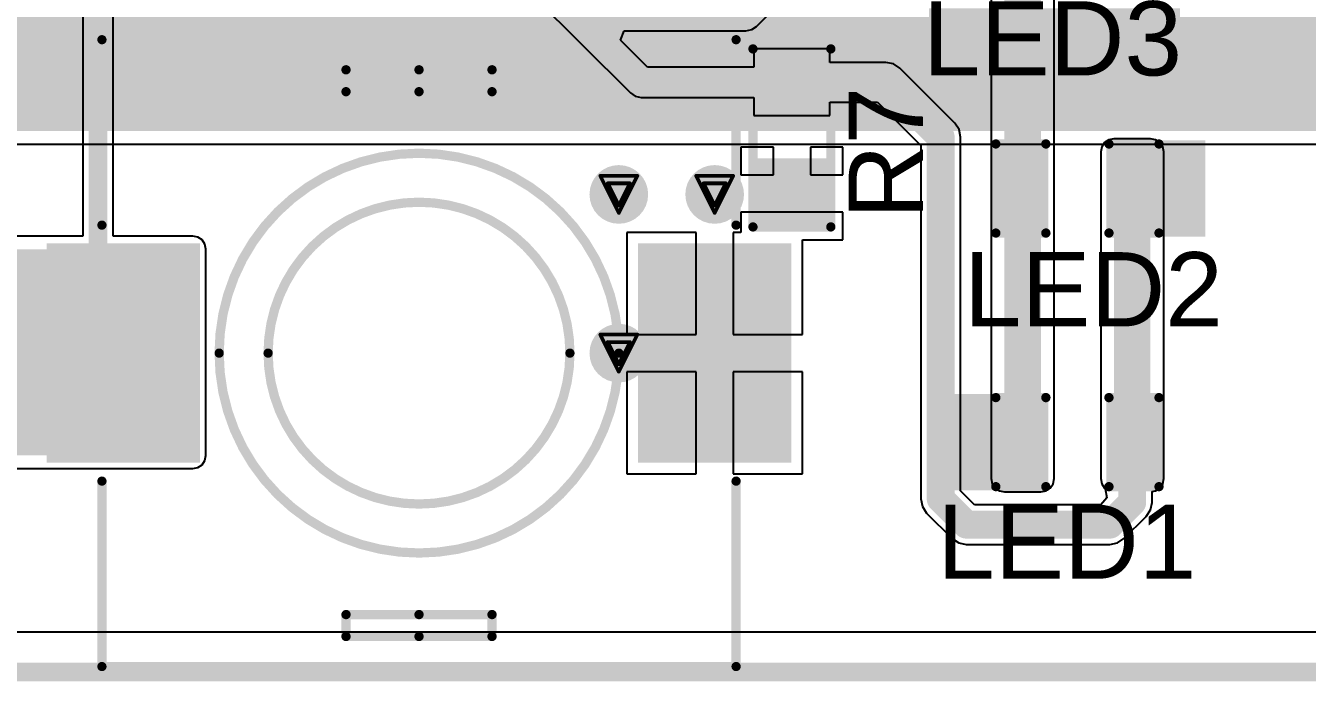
# Model space of a CAD drawing. Header units: millimetres. Extents: x -6 to 194, y -120 to 229.
# Drawn here: x 33.5 to 51.05, y -0.13 to 8.85 of the extents above; entities that cross this region are included whole.
import ezdxf

# ---------------------------------------------------------------- set-up
doc = ezdxf.new("R2010")
doc.units = ezdxf.units.MM
for name, color, linetype in [('BottomLayer', 5, 'Continuous'), ('BottomSolder', 6, 'Continuous'), ('DrillDrawing', 1, 'Continuous'), ('Mechanical2', 216, 'Continuous'), ('TopLayer', 1, 'Continuous'), ('TopOverlay', 2, 'Continuous'), ('TopPaste', 8, 'Continuous'), ('TopSolder', 216, 'Continuous'), ('ViaHoleLayer', 16, 'Continuous')]:
    doc.layers.add(name, color=color, linetype=linetype)
doc.styles.add('Arial', font='', dxfattribs={"height": 0.2})
doc.styles.get('Arial').set_extended_font_data('Arial')

# ---------------------------------------------------------------- blocks, each defined once
blk = doc.blocks.new('SKSTACE010__13')
at = {"layer": 'TopLayer'}
for points in [[(-5, 1.4), (-3.1, 1.4), (-3.1, -1.4), (-5, -1.4)], [(3.1, 1.4), (5, 1.4), (5, -1.4), (3.1, -1.4)]]:
    blk.add_hatch(color=1, dxfattribs=at).paths.add_polyline_path(points)
at = {"layer": 'TopPaste'}
for points in [[(-5, 1.4), (-3.1, 1.4), (-3.1, -1.4), (-5, -1.4)], [(3.1, 1.4), (5, 1.4), (5, -1.4), (3.1, -1.4)]]:
    blk.add_hatch(color=8, dxfattribs=at).paths.add_polyline_path(points)
at = {"layer": 'TopSolder'}
for points in [[(-5.102, 1.502), (-2.998, 1.502), (-2.998, -1.502), (-5.102, -1.502)], [(2.998, 1.502), (5.102, 1.502), (5.102, -1.502), (2.998, -1.502)]]:
    blk.add_hatch(color=216, dxfattribs=at).paths.add_polyline_path(points)
at = {"layer": 'TopOverlay', "const_width": 0.127}
for points in [[(-4.343, 4.293), (4.343, 4.293)], [(-4.343, 1.753), (-4.343, 4.293)], [(4.343, 1.753), (4.343, 4.293)], [(-1, 3.581), (-1, 3.881)], [(-1, 3.881), (0, 3.881)], [(0, 3.881), (1, 3.881)], [(1, 3.581), (1, 3.881)], [(-1, 3.581), (0, 3.581)], [(0, 3.581), (1, 3.581)], [(-4.343, -4.293), (-4.343, -1.753)], [(4.343, -4.293), (4.343, -1.753)], [(-1, -3.581), (0, -3.581)], [(-1, -3.881), (-1, -3.581)], [(0, -3.581), (1, -3.581)], [(1, -3.881), (1, -3.581)], [(-1, -3.881), (0, -3.881)], [(0, -3.881), (1, -3.881)], [(-4.343, -4.293), (4.343, -4.293)]]:
    blk.add_lwpolyline(points, dxfattribs=at)
at = {"layer": 'TopOverlay'}
for points, const_width in [([(-4.375, 4.293, 1), (-4.312, 4.293, 1)], 0.0635), ([(-4.375, 4.293, 1), (-4.312, 4.293, 1)], 0.0635), ([(4.312, 4.293, 1), (4.375, 4.293, 1)], 0.0635), ([(4.312, 4.293, 1), (4.375, 4.293, 1)], 0.0635), ([(-1.032, 3.881, 1), (-0.968, 3.881, 1)], 0.0635), ([(-1.032, 3.881, 1), (-0.968, 3.881, 1)], 0.0635), ([(-0.032, 3.881, 1), (0.032, 3.881, 1)], 0.0635), ([(-0.032, 3.881, 1), (0.032, 3.881, 1)], 0.0635), ([(0.968, 3.881, 1), (1.032, 3.881, 1)], 0.0635), ([(0.968, 3.881, 1), (1.032, 3.881, 1)], 0.0635), ([(-1.032, 3.581, 1), (-0.968, 3.581, 1)], 0.0635), ([(-1.032, 3.581, 1), (-0.968, 3.581, 1)], 0.0635), ([(-0.032, 3.581, 1), (0.032, 3.581, 1)], 0.0635), ([(-0.032, 3.581, 1), (0.032, 3.581, 1)], 0.0635), ([(0.968, 3.581, 1), (1.032, 3.581, 1)], 0.0635), ([(0.968, 3.581, 1), (1.032, 3.581, 1)], 0.0635), ([(2.738, 0, 1), (-2.738, 0, 1)], 0.127), ([(2.067, 0, 1), (-2.067, 0, 1)], 0.127), ([(-4.375, 1.753, 1), (-4.312, 1.753, 1)], 0.0635), ([(4.312, 1.753, 1), (4.375, 1.753, 1)], 0.0635), ([(-2.769, 0, 1), (-2.706, 0, 1)], 0.0635), ([(-2.099, 0, 1), (-2.036, 0, 1)], 0.0635), ([(2.036, 0, 1), (2.099, 0, 1)], 0.0635), ([(2.706, 0, 1), (2.769, 0, 1)], 0.0635), ([(-4.375, -1.753, 1), (-4.312, -1.753, 1)], 0.0635), ([(4.312, -1.753, 1), (4.375, -1.753, 1)], 0.0635), ([(-1.032, -3.581, 1), (-0.968, -3.581, 1)], 0.0635), ([(-1.032, -3.581, 1), (-0.968, -3.581, 1)], 0.0635), ([(-0.032, -3.581, 1), (0.032, -3.581, 1)], 0.0635), ([(-0.032, -3.581, 1), (0.032, -3.581, 1)], 0.0635), ([(0.968, -3.581, 1), (1.032, -3.581, 1)], 0.0635), ([(0.968, -3.581, 1), (1.032, -3.581, 1)], 0.0635), ([(-1.032, -3.881, 1), (-0.968, -3.881, 1)], 0.0635), ([(-1.032, -3.881, 1), (-0.968, -3.881, 1)], 0.0635), ([(-0.032, -3.881, 1), (0.032, -3.881, 1)], 0.0635), ([(-0.032, -3.881, 1), (0.032, -3.881, 1)], 0.0635), ([(0.968, -3.881, 1), (1.032, -3.881, 1)], 0.0635), ([(0.968, -3.881, 1), (1.032, -3.881, 1)], 0.0635), ([(-4.375, -4.293, 1), (-4.312, -4.293, 1)], 0.0635), ([(-4.375, -4.293, 1), (-4.312, -4.293, 1)], 0.0635), ([(4.312, -4.293, 1), (4.375, -4.293, 1)], 0.0635), ([(4.312, -4.293, 1), (4.375, -4.293, 1)], 0.0635)]:
    blk.add_lwpolyline(points, format="xyb", close=True, dxfattribs=dict(at, const_width=const_width))
blk = doc.blocks.new('R___0603_22')
at = {"layer": 'TopLayer'}
for points in [[(-0.381, 0.4445), (-0.381, -0.4445), (-1.143, -0.4445), (-1.143, 0.4445)], [(1.143, 0.4445), (1.143, -0.4445), (0.381, -0.4445), (0.381, 0.4445)]]:
    blk.add_hatch(color=1, dxfattribs=at).paths.add_polyline_path(points)
at = {"layer": 'TopPaste'}
for points in [[(-0.381, 0.4445), (-0.381, -0.4445), (-1.143, -0.4445), (-1.143, 0.4445)], [(1.143, 0.4445), (1.143, -0.4445), (0.381, -0.4445), (0.381, 0.4445)]]:
    blk.add_hatch(color=8, dxfattribs=at).paths.add_polyline_path(points)
at = {"layer": 'TopSolder'}
for points in [[(-0.2794, 0.5461), (-0.2794, -0.5461), (-1.2446, -0.5461), (-1.2446, 0.5461)], [(1.2446, 0.5461), (1.2446, -0.5461), (0.2794, -0.5461), (0.2794, 0.5461)]]:
    blk.add_hatch(color=216, dxfattribs=at).paths.add_polyline_path(points)
at = {"layer": 'TopOverlay', "const_width": 0.127}
for points in [[(-1.2192, -0.5334), (-1.2192, 0.5334)], [(1.2192, 0.5334), (-1.2192, 0.5334)], [(1.2192, -0.5334), (1.2192, 0.5334)], [(1.2192, -0.5334), (-1.2192, -0.5334)]]:
    blk.add_lwpolyline(points, dxfattribs=at)
at = {"layer": 'TopOverlay', "const_width": 0.0635}
for points in [[(-1.25095, 0.5334, 1), (-1.18745, 0.5334, 1)], [(-1.25095, 0.5334, 1), (-1.18745, 0.5334, 1)], [(1.18745, 0.5334, 1), (1.25095, 0.5334, 1)], [(1.18745, 0.5334, 1), (1.25095, 0.5334, 1)], [(-1.25095, -0.5334, 1), (-1.18745, -0.5334, 1)], [(-1.25095, -0.5334, 1), (-1.18745, -0.5334, 1)], [(1.18745, -0.5334, 1), (1.25095, -0.5334, 1)], [(1.18745, -0.5334, 1), (1.25095, -0.5334, 1)]]:
    blk.add_lwpolyline(points, format="xyb", close=True, dxfattribs=at)
blk = doc.blocks.new('LED_0603_34')
at = {"layer": 'TopLayer'}
for points in [[(-1, 0.5), (-0.5, 0.5), (-0.5, -0.5), (-1, -0.5)], [(0.5, 0.5), (1, 0.5), (1, -0.5), (0.5, -0.5)]]:
    blk.add_hatch(color=1, dxfattribs=at).paths.add_polyline_path(points)
at = {"layer": 'TopOverlay'}
blk.add_hatch(color=2, dxfattribs=at).paths.add_polyline_path([(1.118, -0.66), (1.753, -0.66), (1.753, 0.66), (1.118, 0.66)])
at = {"layer": 'TopPaste'}
for points in [[(-1, 0.5), (-0.5, 0.5), (-0.5, -0.5), (-1, -0.5)], [(0.5, 0.5), (1, 0.5), (1, -0.5), (0.5, -0.5)]]:
    blk.add_hatch(color=8, dxfattribs=at).paths.add_polyline_path(points)
at = {"layer": 'TopSolder'}
for points in [[(-1.102, 0.602), (-0.398, 0.602), (-0.398, -0.602), (-1.102, -0.602)], [(0.398, 0.602), (1.102, 0.602), (1.102, -0.602), (0.398, -0.602)]]:
    blk.add_hatch(color=216, dxfattribs=at).paths.add_polyline_path(points)
at = {"layer": 'TopOverlay', "const_width": 0.127}
for points in [[(-1.118, 0.61), (-0.432, 0.61)], [(-1.118, -0.61), (-1.118, 0.61)], [(0.432, 0.61), (1.118, 0.61)], [(1.118, -0.61), (1.118, 0.61)], [(-1.118, -0.61), (-0.432, -0.61)], [(0.432, -0.61), (1.118, -0.61)]]:
    blk.add_lwpolyline(points, dxfattribs=at)
at = {"layer": 'TopOverlay', "const_width": 0.0635}
for points in [[(-1.149, 0.61, 1), (-1.086, 0.61, 1)], [(-1.149, 0.61, 1), (-1.086, 0.61, 1)], [(-0.464, 0.61, 1), (-0.4, 0.61, 1)], [(0.4, 0.61, 1), (0.464, 0.61, 1)], [(1.086, 0.61, 1), (1.149, 0.61, 1)], [(1.086, 0.61, 1), (1.149, 0.61, 1)], [(-1.149, -0.61, 1), (-1.086, -0.61, 1)], [(-1.149, -0.61, 1), (-1.086, -0.61, 1)], [(-0.464, -0.61, 1), (-0.4, -0.61, 1)], [(0.4, -0.61, 1), (0.464, -0.61, 1)], [(1.086, -0.61, 1), (1.149, -0.61, 1)], [(1.086, -0.61, 1), (1.149, -0.61, 1)]]:
    blk.add_lwpolyline(points, format="xyb", close=True, dxfattribs=at)
blk = doc.blocks.new('LED_0603_35')
at = {"layer": 'TopLayer'}
for points in [[(-1, 0.5), (-0.5, 0.5), (-0.5, -0.5), (-1, -0.5)], [(0.5, 0.5), (1, 0.5), (1, -0.5), (0.5, -0.5)]]:
    blk.add_hatch(color=1, dxfattribs=at).paths.add_polyline_path(points)
at = {"layer": 'TopOverlay'}
blk.add_hatch(color=2, dxfattribs=at).paths.add_polyline_path([(1.118, -0.66), (1.753, -0.66), (1.753, 0.66), (1.118, 0.66)])
at = {"layer": 'TopPaste'}
for points in [[(-1, 0.5), (-0.5, 0.5), (-0.5, -0.5), (-1, -0.5)], [(0.5, 0.5), (1, 0.5), (1, -0.5), (0.5, -0.5)]]:
    blk.add_hatch(color=8, dxfattribs=at).paths.add_polyline_path(points)
at = {"layer": 'TopSolder'}
for points in [[(-1.102, 0.602), (-0.398, 0.602), (-0.398, -0.602), (-1.102, -0.602)], [(0.398, 0.602), (1.102, 0.602), (1.102, -0.602), (0.398, -0.602)]]:
    blk.add_hatch(color=216, dxfattribs=at).paths.add_polyline_path(points)
at = {"layer": 'TopOverlay', "const_width": 0.127}
for points in [[(-0.432, 0.61), (-1.118, 0.61)], [(-1.118, 0.61), (-1.118, -0.61)], [(1.118, 0.61), (0.432, 0.61)], [(1.118, 0.61), (1.118, -0.61)], [(-0.432, -0.61), (-1.118, -0.61)], [(1.118, -0.61), (0.432, -0.61)]]:
    blk.add_lwpolyline(points, dxfattribs=at)
at = {"layer": 'TopOverlay', "const_width": 0.0635}
for points in [[(-1.149, 0.61, 1), (-1.086, 0.61, 1)], [(-1.149, 0.61, 1), (-1.086, 0.61, 1)], [(-0.464, 0.61, 1), (-0.4, 0.61, 1)], [(0.4, 0.61, 1), (0.464, 0.61, 1)], [(1.086, 0.61, 1), (1.149, 0.61, 1)], [(1.086, 0.61, 1), (1.149, 0.61, 1)], [(-1.149, -0.61, 1), (-1.086, -0.61, 1)], [(-1.149, -0.61, 1), (-1.086, -0.61, 1)], [(-0.464, -0.61, 1), (-0.4, -0.61, 1)], [(0.4, -0.61, 1), (0.464, -0.61, 1)], [(1.086, -0.61, 1), (1.149, -0.61, 1)], [(1.086, -0.61, 1), (1.149, -0.61, 1)]]:
    blk.add_lwpolyline(points, format="xyb", close=True, dxfattribs=at)

msp = doc.modelspace()

# ---------------------------------------------------------------- hatches: boundary and pattern name
at = {"layer": 'BottomLayer'}
msp.add_hatch(color=5, dxfattribs=at).paths.add_polyline_path([(26.873, 7.413), (59.798, 7.413), (59.798, 9.093), (26.873, 9.093)])
h = msp.add_hatch(color=5, dxfattribs=at)
edge = h.paths.add_edge_path()
edge.add_arc((41.622, 6.543), 0.3, 0, 360)
h = msp.add_hatch(color=5, dxfattribs=at)
edge = h.paths.add_edge_path()
edge.add_arc((42.935, 6.543), 0.3, 0, 360)
h = msp.add_hatch(color=5, dxfattribs=at)
edge = h.paths.add_edge_path()
edge.add_arc((41.622, 4.369), 0.3, 0, 360)
at = {"layer": 'BottomSolder'}
h = msp.add_hatch(color=6, dxfattribs=at)
edge = h.paths.add_edge_path()
edge.add_arc((41.622, 6.543), 0.402, 0, 360)
h = msp.add_hatch(color=6, dxfattribs=at)
edge = h.paths.add_edge_path()
edge.add_arc((42.935, 6.543), 0.402, 0, 360)
h = msp.add_hatch(color=6, dxfattribs=at)
edge = h.paths.add_edge_path()
edge.add_arc((41.622, 4.369), 0.402, 0, 360)
at = {"layer": 'TopLayer'}
for points in [[(46.904, 2.65), (47.404, 2.65), (47.404, 10.553), (46.904, 10.553)], [(48.404, 2.65), (48.904, 2.65), (48.904, 7.124), (48.404, 7.124)], [(32.588, 2.969), (35.785, 2.969), (35.785, 5.791), (32.588, 5.791)], [(33.885, 2.969), (35.785, 2.969), (35.785, 5.769), (33.885, 5.769)]]:
    msp.add_hatch(color=1, dxfattribs=at).paths.add_polyline_path(points)
h = msp.add_hatch(color=1, dxfattribs=at)
edge = h.paths.add_edge_path()
edge.add_arc((41.622, 6.543), 0.3, 0, 360)
h = msp.add_hatch(color=1, dxfattribs=at)
edge = h.paths.add_edge_path()
edge.add_arc((42.935, 6.543), 0.3, 0, 360)
h = msp.add_hatch(color=1, dxfattribs=at)
edge = h.paths.add_edge_path()
edge.add_arc((41.622, 4.369), 0.3, 0, 360)
at = {"layer": 'TopSolder'}
h = msp.add_hatch(color=216, dxfattribs=at)
edge = h.paths.add_edge_path()
edge.add_arc((41.622, 6.543), 0.402, 0, 360)
h = msp.add_hatch(color=216, dxfattribs=at)
edge = h.paths.add_edge_path()
edge.add_arc((42.935, 6.543), 0.402, 0, 360)
h = msp.add_hatch(color=216, dxfattribs=at)
edge = h.paths.add_edge_path()
edge.add_arc((41.622, 4.369), 0.402, 0, 360)
at = {"layer": 'ViaHoleLayer'}
h = msp.add_hatch(color=16, dxfattribs=at)
edge = h.paths.add_edge_path()
edge.add_arc((41.622, 6.543), 0.15, 0, 360)
h = msp.add_hatch(color=16, dxfattribs=at)
edge = h.paths.add_edge_path()
edge.add_arc((42.935, 6.543), 0.15, 0, 360)
h = msp.add_hatch(color=16, dxfattribs=at)
edge = h.paths.add_edge_path()
edge.add_arc((41.622, 4.369), 0.15, 0, 360)

# ---------------------------------------------------------------- linework, layer by layer
at = {"layer": 'BottomLayer'}
for p, q in [((26.873, 7.232), (59.798, 7.232)), ((51.911, 0.549), (24.384, 0.549))]:
    msp.add_line(p, q, dxfattribs=at)
at = {"layer": 'BottomLayer', "const_width": 0.305}
msp.add_lwpolyline([(27.483, 7.772), (54.616, 7.772)], dxfattribs=at)
at = {"layer": 'DrillDrawing', "const_width": 0.0508}
for points in [[(41.368, 6.797), (41.876, 6.797)], [(41.368, 6.797), (41.622, 6.289)], [(41.47, 6.695), (41.775, 6.695)], [(41.47, 6.695), (41.622, 6.39)], [(41.622, 6.289), (41.876, 6.797)], [(41.622, 6.39), (41.775, 6.695)], [(42.681, 6.797), (43.189, 6.797)], [(42.681, 6.797), (42.935, 6.289)], [(42.782, 6.695), (43.087, 6.695)], [(42.782, 6.695), (42.935, 6.39)], [(42.935, 6.289), (43.189, 6.797)], [(42.935, 6.39), (43.087, 6.695)], [(41.368, 4.623), (41.876, 4.623)], [(41.368, 4.623), (41.622, 4.115)], [(41.622, 4.115), (41.876, 4.623)], [(41.47, 4.521), (41.775, 4.521)], [(41.47, 4.521), (41.622, 4.216)], [(41.622, 4.216), (41.775, 4.521)]]:
    msp.add_lwpolyline(points, dxfattribs=at)
at = {"layer": 'DrillDrawing', "const_width": 0.0254}
for points in [[(41.356, 6.797, 1), (41.381, 6.797, 1)], [(41.356, 6.797, 1), (41.381, 6.797, 1)], [(41.457, 6.695, 1), (41.483, 6.695, 1)], [(41.457, 6.695, 1), (41.483, 6.695, 1)], [(41.762, 6.695, 1), (41.787, 6.695, 1)], [(41.762, 6.695, 1), (41.787, 6.695, 1)], [(41.864, 6.797, 1), (41.889, 6.797, 1)], [(41.864, 6.797, 1), (41.889, 6.797, 1)], [(42.668, 6.797, 1), (42.693, 6.797, 1)], [(42.668, 6.797, 1), (42.693, 6.797, 1)], [(42.77, 6.695, 1), (42.795, 6.695, 1)], [(42.77, 6.695, 1), (42.795, 6.695, 1)], [(43.074, 6.695, 1), (43.1, 6.695, 1)], [(43.074, 6.695, 1), (43.1, 6.695, 1)], [(43.176, 6.797, 1), (43.201, 6.797, 1)], [(43.176, 6.797, 1), (43.201, 6.797, 1)], [(41.61, 6.39, 1), (41.635, 6.39, 1)], [(41.61, 6.39, 1), (41.635, 6.39, 1)], [(42.922, 6.39, 1), (42.947, 6.39, 1)], [(42.922, 6.39, 1), (42.947, 6.39, 1)], [(41.61, 6.289, 1), (41.635, 6.289, 1)], [(41.61, 6.289, 1), (41.635, 6.289, 1)], [(42.922, 6.289, 1), (42.947, 6.289, 1)], [(42.922, 6.289, 1), (42.947, 6.289, 1)], [(41.356, 4.623, 1), (41.381, 4.623, 1)], [(41.356, 4.623, 1), (41.381, 4.623, 1)], [(41.864, 4.623, 1), (41.889, 4.623, 1)], [(41.864, 4.623, 1), (41.889, 4.623, 1)], [(41.457, 4.521, 1), (41.483, 4.521, 1)], [(41.457, 4.521, 1), (41.483, 4.521, 1)], [(41.762, 4.521, 1), (41.787, 4.521, 1)], [(41.762, 4.521, 1), (41.787, 4.521, 1)], [(41.61, 4.216, 1), (41.635, 4.216, 1)], [(41.61, 4.216, 1), (41.635, 4.216, 1)], [(41.61, 4.115, 1), (41.635, 4.115, 1)], [(41.61, 4.115, 1), (41.635, 4.115, 1)]]:
    msp.add_lwpolyline(points, format="xyb", close=True, dxfattribs=at)
at = {"layer": 'Mechanical2', "const_width": 0.254}
msp.add_lwpolyline([(23.792, 0), (71.002, 0)], dxfattribs=at)
at = {"layer": 'TopLayer'}
for p, q in [((34.281, 13.737), (34.281, 5.972)), ((34.695, 5.972), (34.695, 13.823)), ((38.136, 11.578), (41.781, 7.933)), ((47.586, 2.65), (47.586, 10.553)), ((46.723, 9.427), (46.723, 2.65)), ((43.51, 8.845), (43.843, 9.178)), ((41.643, 8.657), (41.695, 8.784)), ((41.695, 8.784), (43.363, 8.784)), ((43.363, 8.784), (43.443, 8.8)), ((43.363, 8.784), (43.363, 8.784)), ((43.443, 8.8), (43.51, 8.845)), ((42.013, 8.287), (41.643, 8.657)), ((44.513, 8.537), (43.472, 8.537)), ((43.472, 8.537), (43.472, 8.287)), ((44.513, 8.351), (44.513, 8.537)), ((43.472, 8.287), (42.013, 8.287)), ((45.279, 8.351), (44.513, 8.351)), ((45.384, 8.331), (45.279, 8.351)), ((45.472, 8.272), (45.384, 8.331)), ((46.224, 7.52), (45.472, 8.272)), ((41.781, 7.933), (41.848, 7.888)), ((41.848, 7.888), (41.928, 7.872)), ((41.928, 7.872), (41.928, 7.872)), ((41.928, 7.872), (43.472, 7.872)), ((43.472, 7.872), (43.472, 7.622)), ((44.513, 7.622), (44.513, 7.808)), ((44.513, 7.808), (45.167, 7.808)), ((45.167, 7.808), (45.76, 7.215)), ((43.472, 7.622), (44.513, 7.622)), ((46.283, 7.432), (46.224, 7.52)), ((46.303, 7.327), (46.283, 7.432)), ((45.76, 7.215), (45.76, 2.371)), ((46.303, 2.483), (46.303, 7.327)), ((48.276, 7.252), (48.237, 7.193)), ((48.335, 7.291), (48.276, 7.252)), ((48.404, 7.305), (48.335, 7.291)), ((48.904, 7.305), (48.404, 7.305)), ((48.974, 7.291), (48.904, 7.305)), ((49.033, 7.252), (48.974, 7.291)), ((49.072, 7.193), (49.033, 7.252)), ((43.739, 7.19), (43.294, 7.19)), ((43.294, 7.19), (43.294, 6.809)), ((43.739, 6.809), (43.739, 7.19)), ((44.691, 7.19), (44.247, 7.19)), ((44.247, 7.19), (44.247, 6.809)), ((44.691, 6.809), (44.691, 7.19)), ((48.237, 7.193), (48.223, 7.124)), ((48.223, 7.124), (48.223, 2.65)), ((49.086, 7.124), (49.072, 7.193)), ((49.086, 2.65), (49.086, 7.124)), ((43.294, 6.809), (43.739, 6.809)), ((44.247, 6.809), (44.691, 6.809)), ((43.993, 6.301), (43.294, 6.301)), ((43.294, 6.301), (43.294, 6.023)), ((44.691, 6.301), (43.993, 6.301)), ((44.691, 5.92), (44.691, 6.301)), ((34.281, 5.972), (32.588, 5.972)), ((35.785, 5.972), (34.695, 5.972)), ((35.854, 5.959), (35.785, 5.972)), ((42.681, 6.023), (41.731, 6.023)), ((41.731, 6.023), (41.731, 4.623)), ((42.681, 4.623), (42.681, 6.023)), ((43.294, 6.023), (43.189, 6.023)), ((43.189, 6.023), (43.189, 4.623)), ((35.913, 5.919), (35.854, 5.959)), ((35.952, 5.861), (35.913, 5.919)), ((35.966, 5.791), (35.952, 5.861)), ((44.139, 4.623), (44.139, 5.92)), ((44.139, 5.92), (44.691, 5.92)), ((35.966, 2.969), (35.966, 5.791)), ((41.731, 4.623), (42.681, 4.623)), ((43.189, 4.623), (44.139, 4.623)), ((42.681, 4.115), (41.731, 4.115)), ((41.731, 4.115), (41.731, 2.715)), ((42.681, 2.715), (42.681, 4.115)), ((44.139, 4.115), (43.189, 4.115)), ((43.189, 4.115), (43.189, 2.715)), ((44.139, 2.715), (44.139, 4.115)), ((35.854, 2.801), (35.913, 2.841)), ((35.913, 2.841), (35.952, 2.899)), ((35.952, 2.899), (35.966, 2.969)), ((32.588, 2.788), (35.785, 2.788)), ((35.785, 2.788), (35.854, 2.801)), ((41.731, 2.715), (42.681, 2.715)), ((43.189, 2.715), (44.139, 2.715)), ((46.723, 2.65), (46.737, 2.58)), ((47.572, 2.58), (47.586, 2.65)), ((48.223, 2.65), (48.237, 2.58)), ((49.072, 2.58), (49.086, 2.65)), ((46.495, 2.292), (46.303, 2.483)), ((46.737, 2.58), (46.776, 2.521)), ((46.776, 2.521), (46.835, 2.482)), ((46.835, 2.482), (46.904, 2.468)), ((46.904, 2.468), (47.404, 2.468)), ((47.404, 2.468), (47.474, 2.482)), ((47.474, 2.482), (47.533, 2.521)), ((47.533, 2.521), (47.572, 2.58)), ((48.237, 2.58), (48.276, 2.521)), ((48.276, 2.521), (48.283, 2.517)), ((48.283, 2.517), (48.308, 2.389)), ((48.926, 2.473), (48.974, 2.482)), ((48.926, 2.325), (48.926, 2.473)), ((48.974, 2.482), (49.033, 2.521)), ((49.033, 2.521), (49.072, 2.58)), ((45.76, 2.371), (45.78, 2.267)), ((48.226, 2.292), (46.495, 2.292)), ((48.308, 2.389), (48.226, 2.292)), ((48.906, 2.221), (48.926, 2.325)), ((45.78, 2.267), (45.839, 2.178)), ((45.839, 2.178), (46.19, 1.828)), ((48.542, 1.828), (48.847, 2.133)), ((48.847, 2.133), (48.906, 2.221)), ((48.847, 2.133), (48.847, 2.133)), ((46.19, 1.828), (46.19, 1.828)), ((46.19, 1.828), (46.278, 1.769)), ((46.278, 1.769), (46.382, 1.748)), ((48.349, 1.748), (48.454, 1.769)), ((48.454, 1.769), (48.542, 1.828)), ((46.382, 1.748), (46.382, 1.748)), ((46.382, 1.748), (48.349, 1.748)), ((51.911, 0.549), (24.384, 0.549))]:
    msp.add_line(p, q, dxfattribs=at)
for points, const_width in [([(31.001, 19.006), (41.928, 8.079)], 0.254), ([(34.488, 5.642), (34.488, 13.823)], 0.254), ([(43.993, 8.079), (45.279, 8.079)], 0.381), ([(45.279, 8.079), (46.031, 7.327)], 0.381), ([(41.928, 8.079), (43.993, 8.079)], 0.254), ([(46.031, 2.371), (46.031, 7.327)], 0.381), ([(34.127, 5.526), (34.373, 5.526)], 0.254), ([(34.127, 5.167), (34.127, 5.526)], 0.254), ([(34.373, 5.526), (34.488, 5.642)], 0.254), ([(34.012, 5.052), (34.127, 5.167)], 0.254), ([(33.287, 4.686), (33.652, 5.052)], 0.254), ([(33.652, 5.052), (34.012, 5.052)], 0.254), ([(48.654, 2.325), (48.654, 3.15)], 0.381), ([(46.031, 2.371), (46.382, 2.02)], 0.381), ([(48.349, 2.02), (48.654, 2.325)], 0.381), ([(46.382, 2.02), (48.349, 2.02)], 0.381)]:
    msp.add_lwpolyline(points, dxfattribs=dict(at, const_width=const_width))
for points, const_width in [([(43.897, 8.079, 1), (44.088, 8.079, 1)], 0.191), ([(45.184, 8.079, 1), (45.375, 8.079, 1)], 0.191), ([(45.184, 8.079, 1), (45.375, 8.079, 1)], 0.191), ([(41.864, 8.079, 1), (41.991, 8.079, 1)], 0.127), ([(41.864, 8.079, 1), (41.991, 8.079, 1)], 0.127), ([(43.929, 8.079, 1), (44.056, 8.079, 1)], 0.127), ([(45.936, 7.327, 1), (46.127, 7.327, 1)], 0.191), ([(45.936, 7.327, 1), (46.127, 7.327, 1)], 0.191), ([(34.063, 5.526, 1), (34.19, 5.526, 1)], 0.127), ([(34.063, 5.526, 1), (34.19, 5.526, 1)], 0.127), ([(34.309, 5.526, 1), (34.436, 5.526, 1)], 0.127), ([(34.309, 5.526, 1), (34.436, 5.526, 1)], 0.127), ([(34.425, 5.642, 1), (34.552, 5.642, 1)], 0.127), ([(34.425, 5.642, 1), (34.552, 5.642, 1)], 0.127), ([(34.063, 5.167, 1), (34.19, 5.167, 1)], 0.127), ([(34.063, 5.167, 1), (34.19, 5.167, 1)], 0.127), ([(33.589, 5.052, 1), (33.716, 5.052, 1)], 0.127), ([(33.589, 5.052, 1), (33.716, 5.052, 1)], 0.127), ([(33.948, 5.052, 1), (34.075, 5.052, 1)], 0.127), ([(33.948, 5.052, 1), (34.075, 5.052, 1)], 0.127), ([(48.559, 3.15, 1), (48.75, 3.15, 1)], 0.191), ([(45.936, 2.371, 1), (46.127, 2.371, 1)], 0.191), ([(45.936, 2.371, 1), (46.127, 2.371, 1)], 0.191), ([(48.559, 2.325, 1), (48.75, 2.325, 1)], 0.191), ([(48.559, 2.325, 1), (48.75, 2.325, 1)], 0.191), ([(46.287, 2.02, 1), (46.478, 2.02, 1)], 0.191), ([(46.287, 2.02, 1), (46.478, 2.02, 1)], 0.191), ([(48.254, 2.02, 1), (48.445, 2.02, 1)], 0.191), ([(48.254, 2.02, 1), (48.445, 2.02, 1)], 0.191)]:
    msp.add_lwpolyline(points, format="xyb", close=True, dxfattribs=dict(at, const_width=const_width))

# ---------------------------------------------------------------- block references
for name, p in [('SKSTACE010__13', (38.885, 4.369)), ('LED_0603_34', (47.904, 6.624))]:
    msp.add_blockref(name, p)
for name, p, rotation in [('R___0603_22', (43.993, 7.317), 270), ('LED_0603_35', (47.904, 3.15), 180)]:
    msp.add_blockref(name, p, dxfattribs=dict(rotation=rotation))

# ---------------------------------------------------------------- texts
at = {"layer": 'TopOverlay', "style": 'Arial'}
for s, p in [('LED3', (45.788, 8.173)), ('LED2', (46.347, 4.736)), ('LED1', (45.984, 1.279))]:
    msp.add_text(s, height=1.016, dxfattribs=at).set_placement(p)
msp.add_text('R7', height=1.016, rotation=90, dxfattribs=at).set_placement((45.787, 6.202))

doc.saveas('drawing.dxf')
